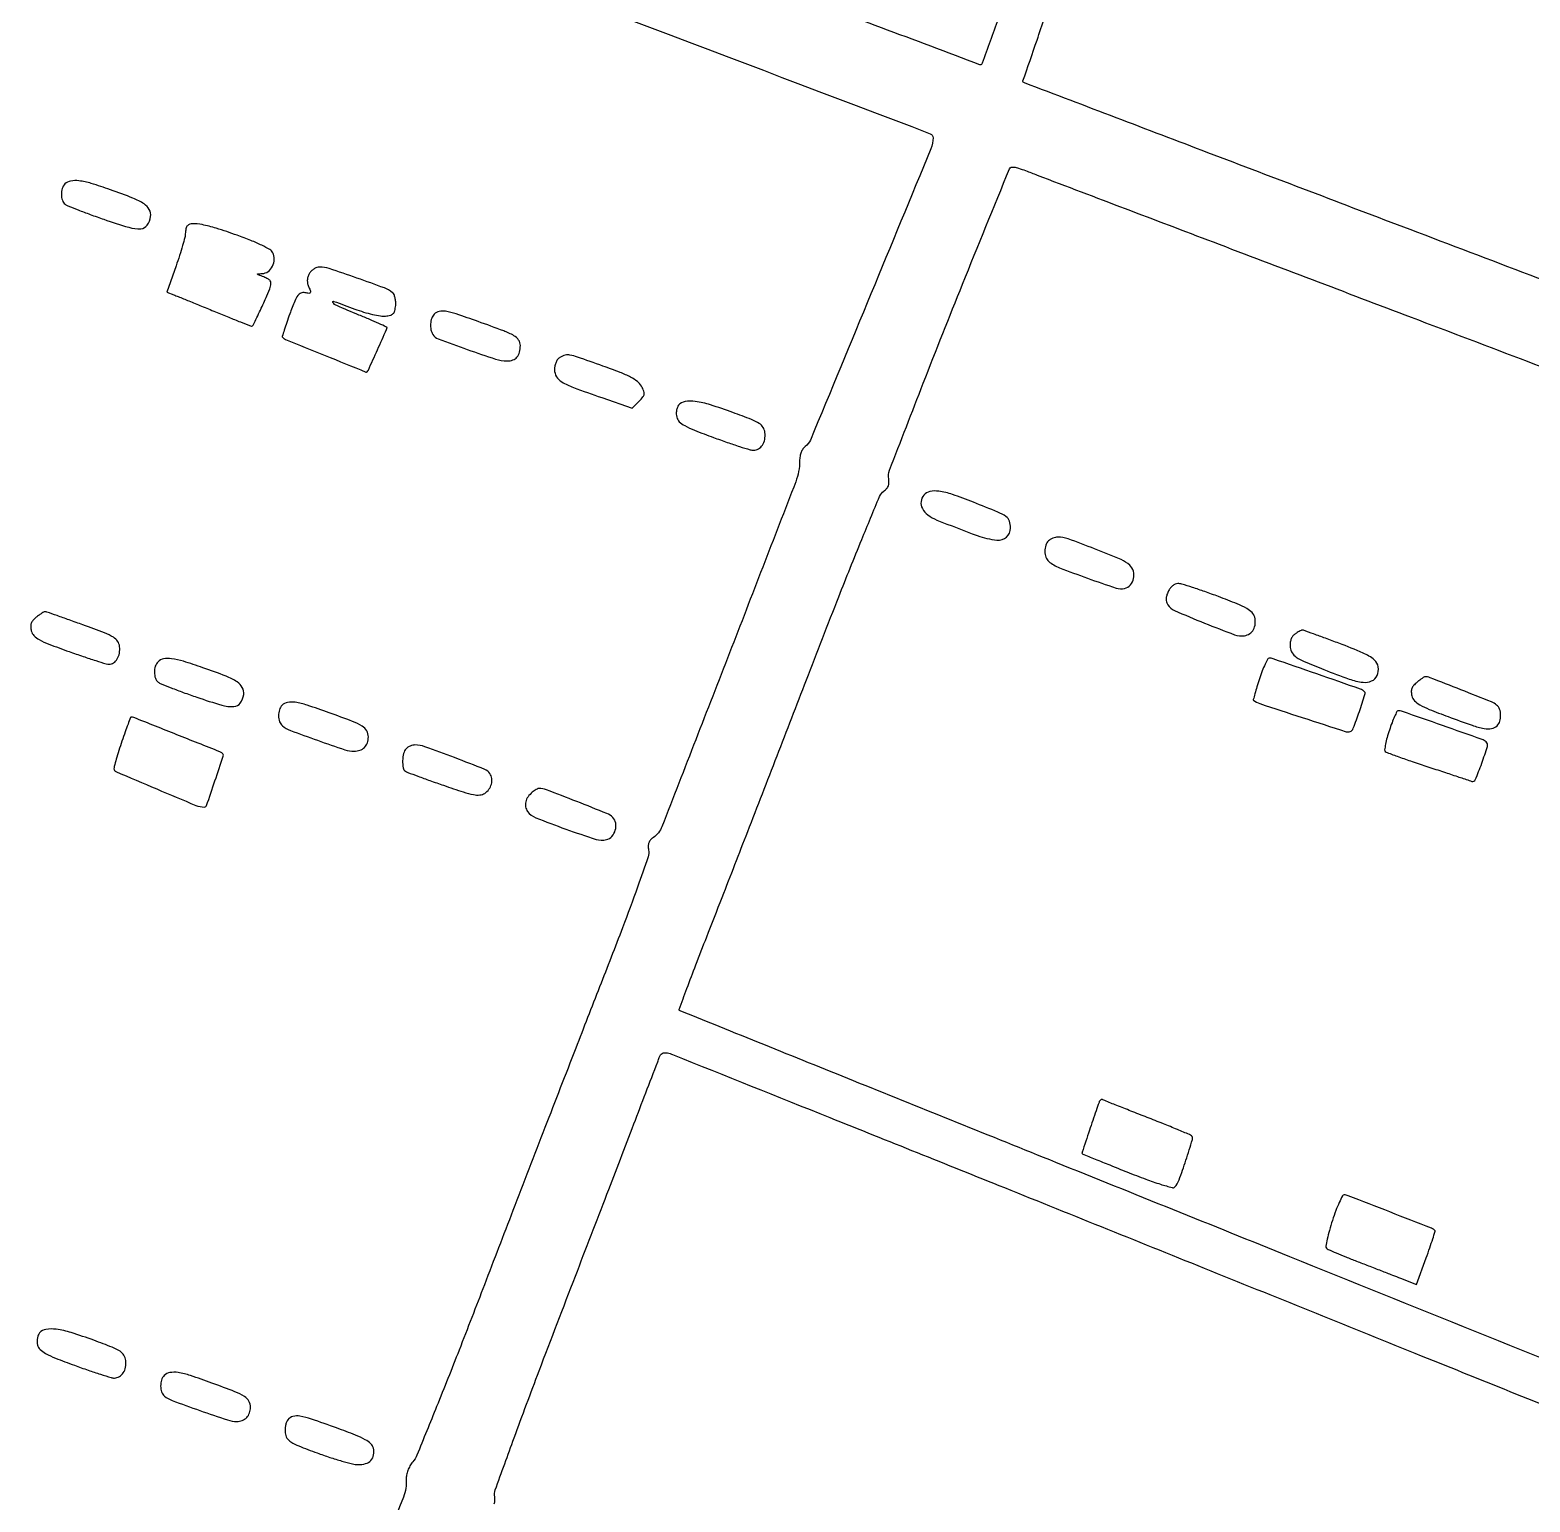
# Model space of a CAD drawing. Header units: metres. Extents: x 244 to 6504, y 133 to 4776.
# Drawn here: x 2659.3 to 2979.6, y 1813.2 to 2127.4 of the extents above; entities that cross this region are included whole.
import ezdxf

# ---------------------------------------------------------------- set-up
doc = ezdxf.new("R2010")
doc.units = ezdxf.units.M
doc.header["$MEASUREMENT"] = 0

msp = doc.modelspace()

# ---------------------------------------------------------------- linework, layer by layer
for points in [[(3073.43, 1797.58, -0.000015), (3212.47, 1744.26, -0.000001), (3356.48, 1689.04, -0.090549)], [(3360.94, 1697.34, -0.000001), (3222.9, 1750.06, -0.000075), (3098.13, 1797.73, -0.00214)], [(2390.74, 4302.36, -0.000001), (2436.6, 4383.87, -0.253439)], [(5649.78, 2908.29, -0.000001), (5592.12, 2927.27, -0.000136)], [(1770.95, 4232.21, -0.000001), (1756.31, 4203.53, -0.092463)], [(2358.85, 2292.47, -0.000002), (2402.87, 2275.77, -0.000001), (2455, 2255.99, -0.000469)], [(2661.8, 3304.26, -0.000001), (2697.55, 3290.75, -0.000089)], [(2166.88, 2385.74, -0.000003), (2059.01, 2428.09, -0.099946)], [(3007.48, 1833.68, -0.0002), (2928.29, 1865.55, -0.000056), (2878.37, 1885.67, -0.000093), (2836.31, 1902.63, -0.000001), (2798.12, 1918.05, -0.081722), (2797.94, 1918.16, -0.314437), (2797.9, 1918.32, -0.000224), (2799.58, 1922.82, -0.002288), (2801.49, 1927.86, -0.001383), (2803.8, 1933.81, 0.000646), (2807.1, 1942.25, 0.000154), (2812.55, 1956.31, 0.000158), (2818.81, 1972.46, 0.000157), (2825.08, 1988.67, -0.001331), (2832, 2006.44, -0.003891), (2836.9, 2018.64, -0.001599), (2840.71, 2027.85, -0.141892), (2841.63, 2029, 0.059124), (2842.22, 2029.52, 0.086901), (2842.58, 2030.1, 0.085708), (2842.72, 2030.78, 0.055988), (2842.66, 2031.58, -0.140419), (2842.83, 2033.45, -0.00064), (2850.04, 2052.03, -0.002955), (2858.42, 2073.16, -0.001848), (2868.47, 2097.8, -0.227639), (2868.81, 2098.11, -0.10122), (2869.41, 2098.16, -0.050363), (2870.38, 2097.94, -0.012854), (2871.89, 2097.4, 0.002142), (2874.35, 2096.45, 0.000005), (2911.92, 2082.18, 0.000032), (2954.2, 2066.12, 0.00002), (3003.82, 2047.28, -0.000445)], [(1593.92, 2905.57, -0.000004), (1514.48, 2912.51, -0.000011)], [(1857.04, 2862.14, 0.000008), (1895.3, 2965.72, 0.303576)], [(1986.93, 2957.13, 0.000002), (2009.06, 2948.59, 0.092301)], [(3005.24, 2065.34, -0.000083), (2954, 2084.81, -0.000137), (2910.82, 2101.23, -0.000002), (2871.64, 2116.15, -0.08954), (2871.4, 2116.3, -0.303733), (2871.33, 2116.54, -0.000115), (2874.33, 2125.28, -0.001629), (2877.7, 2135.01, -0.000983)], [(3742.17, 2759.42, 0.000002), (3749.92, 2779.53, 0.000119)], [(1989.74, 2610.17, -0.000005), (1937.37, 2630.58, -0.000013)], [(2835.59, 1257.96, 0.000001), (2811.6, 1266.94)], [(2599.62, 2200.92, -0.000035), (2724.87, 2153.38, -0.00001), (2851.52, 2105.29, -0.308463), (2852.12, 2104.43, -0.100908), (2851.67, 2102.09, -0.000259), (2838.87, 2071.11, -0.000192), (2825.94, 2039.88, -0.140174), (2824.85, 2038.51, 0.08452), (2824.34, 2038, 0.059574), (2823.96, 2037.29, 0.052869), (2823.72, 2036.42, 0.040897), (2823.64, 2035.44, -0.092252), (2822.81, 2031, -0.000624), (2808.68, 1994.48, -0.00041), (2794.23, 1957.35, -0.147987), (2792.42, 1955.05, 0.05733), (2791.81, 1954.51, 0.08998), (2791.45, 1953.92, 0.087923), (2791.31, 1953.23, 0.052512), (2791.38, 1952.39, -0.130283), (2791.28, 1950.88, -0.003444), (2789.04, 1944.47, -0.005578), (2785.83, 1935.79, -0.001858), (2780.94, 1923.16, 0.000644), (2775.83, 1910.06, 0.000304), (2769.27, 1893.12, 0.000301), (2762.42, 1875.38, 0.000424), (2756.34, 1859.56, -0.001816), (2750.93, 1845.6, -0.002787), (2746.14, 1833.56, -0.000939), (2741.92, 1823.19, -0.077952), (2741.03, 1821.73, 0.044679), (2740.44, 1820.88, 0.040663), (2739.99, 1819.92, 0.042166), (2739.71, 1818.95, 0.061006), (2739.65, 1818.05, -0.106083), (2739.05, 1814.25, -0.00015), (2712.73, 1746.2, -0.000111)], [(3020.53, 2505.4, -0.000009), (3041.92, 2560.53, -0.000258)], [(2718.52, 2174.4, 0.000102), (2619.06, 2212.23, 0.000045), (2487.51, 2262.24, 0.000015), (2352.21, 2313.65, 0.000934)], [(3433.83, 1894.18, -0.000012), (3289.85, 1953, -0.000025), (3146.63, 2011.53, -0.11823)], [(2592.86, 1267.89, -0.000002), (2552.45, 1283.32, -0.105537)], [(2866.05, 2129.77, -0.000069), (2862.64, 2120.33, -0.110011), (2862.45, 2120.04, -0.294734), (2862.15, 2119.97, -0.000008), (2820.04, 2135.87, -0.000412), (2773.61, 2153.45, -0.000248)], [(2535.59, 1289.9, -0.000004), (2496.83, 1304.97, -0.000295)], [(3121.11, 1058.8, -0.000012), (2978.85, 1116.92, -0.000024)], [(2758.45, 1812.83, 0.082448), (2758.59, 1813.51, 0.057216), (2758.53, 1814.28, -0.134562), (2758.65, 1815.76, -0.001088), (2762.69, 1826.88, -0.003191), (2768.02, 1841.19, -0.001161), (2775.76, 1861.4, 0.000198), (2782.51, 1878.93, 0.000317), (2788.25, 1893.89, 0.00005), (2793.33, 1907.16, 0.019725), (2793.66, 1908.11, -0.078759), (2793.9, 1908.63, -0.121025), (2794.27, 1908.96, -0.111982), (2794.77, 1909.09, -0.061044), (2795.41, 1909.04, -0.044793), (2796.52, 1908.71, -0.000023), (2830.06, 1895.27, -0.000319), (2867.37, 1880.29, -0.000195), (2911.41, 1862.55, -0.000024), (2956.38, 1844.42, -0.000034), (2996.66, 1828.17, -0.00002), (3030.58, 1814.48, -0.00043), (3040.7, 1810.39)], [(2729.2, 1740.98, -0.000132), (2755.67, 1809.33, -0.147774)]]:
    msp.add_lwpolyline(points, format="xyb")
for points in [[(2666.78, 2094.56, 0.121612), (2666.2, 2093.6, 0.077402), (2666.01, 2092.31, 0.079659), (2666.22, 2091.07, 0.147695), (2666.81, 2090.24, 0.068418), (2667.42, 2089.88, 0.003442), (2669.58, 2089.03, 0.005471), (2672.17, 2088.05, 0.003929), (2675.09, 2087.01, 0.011283), (2680.39, 2085.31, 0.08704), (2682.97, 2085.01, 0.225825), (2684.35, 2085.77, 0.126817), (2685.07, 2087.6, 0.155682), (2684.78, 2089.08, 0.121668), (2683.67, 2090.29, 0.053497), (2681.3, 2091.53, 0.008897), (2676.47, 2093.33, 0.010992), (2672.38, 2094.67, 0.0422), (2669.76, 2095.23, 0.074652), (2667.99, 2095.19, 0.154582)], [(2692.92, 2085.64, 0.099934), (2692.75, 2085.38, 0.033543), (2692.61, 2084.95, 0.031815), (2692.51, 2084.45, 0.031422), (2692.48, 2083.93, -0.063391), (2692.38, 2083.15, -0.00675), (2691.9, 2081.39, -0.008237), (2691.26, 2079.3, -0.006533), (2690.5, 2077.06), (2688.53, 2071.46), (2690, 2070.89, -0.00376), (2690.94, 2070.52, -0.000357), (2693.23, 2069.59, -0.000456), (2695.95, 2068.48, -0.000359), (2698.9, 2067.27, 0.001431), (2701.76, 2066.1, 0.002258), (2704.23, 2065.11, 0.000537), (2706.39, 2064.27, 0.093584), (2706.63, 2064.22, 0.287521), (2706.98, 2064.44, 0.002073), (2708.51, 2067.64, 0.007805), (2709.89, 2070.67, 0.026026), (2710.66, 2072.71, 0.075705), (2710.76, 2073.39, 0.158044), (2710.6, 2073.89, 0.117462), (2710.13, 2074.3, 0.032857), (2709.23, 2074.7, -0.003089), (2708.07, 2075.13, -0.194606), (2707.92, 2075.28, -0.529458), (2707.98, 2075.38, -0.007034), (2708.89, 2075.43, 0.153525), (2710.15, 2075.87, 0.114604), (2711.1, 2077.01, 0.109806), (2711.48, 2078.49, 0.131808), (2711.15, 2079.88, 0.137832), (2710.51, 2080.55, 0.019202), (2708.81, 2081.46, 0.018608), (2706.49, 2082.49, 0.00973), (2703.53, 2083.61, 0.008968), (2699.07, 2085.1, 0.029167), (2696.05, 2085.87, 0.043545), (2694, 2086.08, 0.202763)], [(2718.93, 2075.4, 0.049489), (2718.63, 2074.67, 0.066139), (2718.52, 2073.97, 0.065851), (2718.59, 2073.27, 0.048521), (2718.85, 2072.52, -0.018186), (2719.2, 2071.67, -0.242999), (2719.16, 2071.34, -0.274525), (2718.88, 2071.21, -0.022319), (2718.04, 2071.33, 0.136513), (2717.17, 2071.26, 0.149434), (2716.51, 2070.76, 0.059804), (2715.84, 2069.55, 0.007758), (2714.78, 2066.81, 0.004524), (2714.12, 2064.96, 0.007286), (2713.59, 2063.37, 0.002324), (2713.16, 2061.99, 0.277441), (2713.2, 2061.82, 0.099876), (2713.86, 2061.38, 0.000378), (2722.34, 2057.93, 0.000161), (2731.02, 2054.41, 0.301263), (2731.31, 2054.47, 0.090698), (2731.56, 2054.84, 0.000415), (2733.51, 2059.16, 0.000361), (2735.45, 2063.51, 0.105512), (2735.54, 2063.89, 0.294159), (2735.46, 2064.01, 0.000928), (2733.78, 2064.77, 0.004621), (2731.85, 2065.61, 0.002825), (2729.56, 2066.58, -0.003047), (2724.82, 2068.58, -0.138075), (2724, 2069.24, -0.733948), (2724.2, 2069.5, -0.00376), (2728.65, 2067.86, 0.016332), (2730.54, 2067.22, 0.016732), (2732.45, 2066.71, 0.016723), (2734.14, 2066.38, 0.064769), (2735.2, 2066.34, 0.03811), (2736.27, 2066.53, 0.137242), (2736.87, 2066.87, 0.134346), (2737.2, 2067.48, 0.035905), (2737.39, 2068.58, 0.041784), (2737.4, 2069.42, 0.042476), (2737.27, 2070.24, 0.046084), (2737.04, 2070.93, 0.114066), (2736.71, 2071.35, 0.084444), (2734.99, 2072.35, 0.004686), (2729.11, 2074.47, 0.004874), (2723.21, 2076.48, 0.079509), (2721.15, 2076.81, 0.082655), (2720.53, 2076.7, 0.05892), (2719.89, 2076.4, 0.057759), (2719.33, 2075.94, 0.070987)], [(2745.6, 2066.74, 0.116073), (2745.08, 2065.89, 0.064981), (2744.85, 2064.7, 0.063522), (2744.93, 2063.45, 0.094334), (2745.33, 2062.44, 0.162418), (2746.48, 2061.51, 0.004319), (2752.69, 2059.23, 0.006877), (2758.73, 2057.16, 0.079068), (2761.2, 2056.77, 0.088157), (2762.41, 2056.98, 0.12893), (2763.29, 2057.59, 0.114679), (2763.83, 2058.62, 0.060713), (2764.01, 2060.06, 0.152665), (2763.65, 2061.24, 0.11397), (2762.64, 2062.17, 0.039727), (2760.45, 2063.19, 0.003923), (2754.99, 2065.19, 0.005222), (2750.32, 2066.81, 0.039917), (2748.06, 2067.37, 0.097031), (2746.67, 2067.33, 0.141256)], [(2772.47, 2057.54, 0.09568), (2772, 2057.13, 0.061127), (2771.63, 2056.52, 0.055356), (2771.39, 2055.76, 0.049145), (2771.31, 2054.93, 0.135305), (2771.72, 2053.42, 0.125083), (2772.86, 2052.29, 0.045679), (2775.33, 2051.11, 0.004715), (2781.41, 2048.94), (2787.87, 2046.7), (2789.35, 2048.19, 0.023627), (2790.19, 2049.11, 0.135167), (2790.46, 2049.71, 0.14237), (2790.38, 2050.35, 0.02721), (2789.85, 2051.4, 0.098296), (2789, 2052.38, 0.044248), (2787.56, 2053.3, 0.027445), (2785.3, 2054.32, 0.007537), (2781.63, 2055.69, 0.001452), (2776.18, 2057.61, 0.033952), (2774.6, 2058.04, 0.114957), (2773.59, 2058.01, 0.067384)], [(2797.81, 2047.34, 0.084798), (2797.53, 2046.84, 0.048358), (2797.35, 2046.17, 0.046392), (2797.3, 2045.44, 0.05544), (2797.39, 2044.76, 0.14187), (2797.95, 2043.81, 0.064718), (2799.11, 2042.96, 0.03212), (2801.22, 2041.97, 0.005849), (2805.25, 2040.44, 0.004387), (2808.19, 2039.4, 0.006095), (2810.83, 2038.51, 0.003898), (2813.07, 2037.82, 0.074716), (2813.79, 2037.72, 0.13241), (2814.86, 2038.01, 0.116204), (2815.7, 2038.82, 0.099353), (2816.19, 2040.03, 0.073919), (2816.23, 2041.48, 0.111518), (2815.84, 2042.59, 0.113362), (2815.02, 2043.42, 0.046529), (2813.33, 2044.27, 0.005422), (2809.4, 2045.77, 0.012503), (2804.6, 2047.4, 0.042101), (2801.36, 2048.12, 0.071275), (2799.17, 2048.1, 0.18397)], [(2850.14, 2028.13, 0.148373), (2849.56, 2026.74, 0.148487), (2849.85, 2025.27, 0.112061), (2851.03, 2023.9, 0.063862), (2852.95, 2022.82, 0.007778), (2861.58, 2019.5, 0.060862), (2865.76, 2018.52, 0.21036), (2867.81, 2019.16, 0.21586), (2868.68, 2021.1, 0.085344), (2868.43, 2022.6, 0.157232), (2867.69, 2023.57, 0.053921), (2865.97, 2024.5, 0.00352), (2860.73, 2026.61, 0.012066), (2856.25, 2028.27, 0.046763), (2853.37, 2028.96, 0.085677), (2851.44, 2028.9, 0.171114)], [(2876.77, 2018.38, 0.121849), (2876.19, 2017.42, 0.07844), (2876, 2016.13, 0.079896), (2876.22, 2014.86, 0.137466), (2876.82, 2013.99, 0.079765), (2879.12, 2012.64, 0.008139), (2885.07, 2010.41, 0.005814), (2891.22, 2008.3, 0.140833), (2893.02, 2008.23, 0.149917), (2894.26, 2008.97, 0.129994), (2894.95, 2010.32, 0.125569), (2894.9, 2011.88, 0.135332), (2894.11, 2013.17, 0.088147), (2892.26, 2014.37, 0.006468), (2886.63, 2016.65, 0.006521), (2880.95, 2018.79, 0.086918), (2878.76, 2019.17, 0.0561), (2878.24, 2019.12, 0.038798), (2877.68, 2018.94, 0.039121), (2877.16, 2018.68, 0.06251)], [(2902.32, 2007.53, 0.034517), (2902.01, 2006.68, 0.065265), (2901.89, 2005.96, 0.077139), (2901.97, 2005.32, 0.070708), (2902.24, 2004.71, 0.151694), (2903.68, 2003.49, 0.006117), (2910.08, 2000.82, 0.006855), (2916.48, 1998.34, 0.126717), (2918.63, 1998.12, 0.114692), (2919.75, 1998.56, 0.116188), (2920.55, 1999.45, 0.105817), (2920.91, 2000.67, 0.081837), (2920.8, 2002.07, 0.13453), (2920.24, 2003.05, 0.068187), (2919.11, 2003.92, 0.033367), (2917.05, 2004.91, 0.005904), (2913.06, 2006.47, 0.00547), (2910.15, 2007.53, 0.007304), (2907.5, 2008.43, 0.005308), (2905.26, 2009.12, 0.0722), (2904.42, 2009.24, 0.103824), (2903.84, 2009.12, 0.067834), (2903.25, 2008.76, 0.061034), (2902.73, 2008.21, 0.053727)], [(2660.65, 2002.06, 0.042726), (2659.95, 2001.39, 0.091845), (2659.57, 2000.75, 0.097469), (2659.46, 2000.03, 0.05261), (2659.58, 1999.15, 0.131481), (2660.15, 1998.13, 0.075709), (2661.27, 1997.28, 0.034436), (2663.36, 1996.32, 0.005252), (2667.67, 1994.73, 0.003326), (2670.67, 1993.69, 0.004792), (2673.34, 1992.81, 0.002596), (2675.61, 1992.1, 0.074678), (2676.21, 1992.01, 0.153152), (2677.17, 1992.32, 0.107123), (2677.95, 1993.15, 0.089748), (2678.4, 1994.38, 0.073175), (2678.45, 1995.78, 0.121231), (2678.03, 1996.92, 0.110039), (2677.11, 1997.79, 0.0419), (2675.22, 1998.7, 0.004371), (2670.62, 2000.43, 0.001365), (2667.67, 2001.5, 0.002113), (2665.11, 2002.41, 0.000636), (2662.89, 2003.18, 0.06675), (2662.58, 2003.25, 0.140048), (2662.33, 2003.19, 0.01586), (2661.84, 2002.91, 0.018213), (2661.26, 2002.53, 0.013859)], [(2929.37, 1998.44, 0.07809), (2928.87, 1997.94, 0.075336), (2928.54, 1997.31, 0.066533), (2928.39, 1996.53, 0.043651), (2928.41, 1995.63, 0.105709), (2928.81, 1994.43, 0.113748), (2929.66, 1993.54, 0.045785), (2931.39, 1992.62, 0.004959), (2935.59, 1990.89, 0.010262), (2940.95, 1988.87, 0.05684), (2943.95, 1988.18, 0.132832), (2945.77, 1988.46, 0.183828), (2946.93, 1989.61, 0.14701), (2947.18, 1991.45, 0.179887), (2946.34, 1992.94, 0.074219), (2943.96, 1994.42, 0.011556), (2938.8, 1996.5, 0.001661), (2935.89, 1997.58, 0.002601), (2933.38, 1998.49, 0.0007), (2931.19, 1999.27, 0.094196), (2930.91, 1999.31, 0.105404), (2930.7, 1999.26, 0.014628), (2930.31, 1999.05, 0.016214), (2929.84, 1998.77, 0.013103)], [(2686.65, 1992.54, 0.121633), (2686.07, 1991.59, 0.077377), (2685.88, 1990.3, 0.07949), (2686.09, 1989.05, 0.145969), (2686.68, 1988.21, 0.070005), (2687.3, 1987.86, 0.003566), (2689.45, 1987, 0.005637), (2692.04, 1986.02, 0.004052), (2694.95, 1984.99, 0.011398), (2700.24, 1983.29, 0.087066), (2702.83, 1982.99, 0.22503), (2704.22, 1983.75, 0.127309), (2704.94, 1985.58, 0.156122), (2704.65, 1987.05, 0.123085), (2703.55, 1988.25, 0.052818), (2701.17, 1989.48, 0.008371), (2696.23, 1991.29, 0.009741), (2692.07, 1992.66, 0.041946), (2689.52, 1993.21, 0.078156), (2687.83, 1993.17, 0.151918)], [(2921.83, 1988.9, 0.003549), (2921.29, 1987.2, 0.005787), (2920.86, 1985.74, 0.001433), (2920.5, 1984.47, 0.300208), (2920.54, 1984.35, 0.089483), (2921.88, 1983.63, 0.001169), (2930.96, 1980.66, 0.000673), (2940.31, 1977.63, 0.171021), (2941.16, 1977.66, 0.213408), (2941.85, 1978.35, 0.007733), (2943.15, 1981.92, 0.006559), (2944.35, 1985.57, 0.305439), (2944.14, 1986.29, 0.089003), (2943.41, 1986.7, 0.000328), (2934.07, 1989.96, 0.000348), (2924.75, 1993.19, 0.08356), (2923.87, 1993.34, 0.279611), (2923.58, 1993.16, 0.012292), (2923.03, 1992.04, 0.017766), (2922.43, 1990.6, 0.01141)], [(2955.44, 1988.15, 0.042786), (2954.74, 1987.48, 0.091238), (2954.35, 1986.84, 0.097186), (2954.24, 1986.13, 0.053434), (2954.36, 1985.25, 0.129849), (2954.92, 1984.25, 0.072583), (2956.03, 1983.38, 0.034558), (2958.06, 1982.4, 0.005772), (2962.1, 1980.84, 0.005496), (2967.22, 1978.99, 0.038028), (2969.8, 1978.3, 0.089053), (2971.39, 1978.3, 0.154561), (2972.55, 1978.9, 0.12209), (2973.14, 1979.87, 0.080378), (2973.32, 1981.16, 0.08155), (2973.08, 1982.43, 0.13359), (2972.46, 1983.32, 0.077758), (2971.36, 1983.97, 0.001327), (2964.85, 1986.57, 0.001133), (2958.25, 1989.16, 0.093389), (2957.18, 1989.36, 0.145852), (2957.03, 1989.32, 0.006908), (2956.57, 1989.01, 0.010866), (2956.03, 1988.62, 0.00756)], [(2713.15, 1983.27, 0.121819), (2712.57, 1982.31, 0.078186), (2712.38, 1981.02, 0.079674), (2712.6, 1979.76, 0.137978), (2713.2, 1978.89, 0.083757), (2714.9, 1977.9, 0.00463), (2720.7, 1975.79, 0.004755), (2726.53, 1973.79, 0.080407), (2728.53, 1973.47, 0.085572), (2729.76, 1973.68, 0.111356), (2730.73, 1974.29, 0.111403), (2731.35, 1975.26, 0.085699), (2731.56, 1976.5, 0.13122), (2731.21, 1977.81, 0.124344), (2730.25, 1978.81, 0.047446), (2728.17, 1979.83, 0.005261), (2723.2, 1981.67, 0.006837), (2718.49, 1983.28, 0.039566), (2715.93, 1983.9, 0.084757), (2714.31, 1983.88, 0.15242)], [(2678.95, 1975.62, 0.004132), (2678.3, 1973.59, 0.005693), (2677.74, 1971.77, 0.003724), (2677.31, 1970.22, 0.066921), (2677.24, 1969.72, 0.300204), (2677.64, 1969.12, 0.000957), (2686.36, 1965.4, 0.002158), (2694.73, 1961.9, 0.098255), (2696.55, 1961.54, 0.320038), (2697.02, 1961.87, 0.001859), (2698.81, 1967.15, 0.00189), (2700.57, 1972.43, 0.306662), (2700.41, 1973, 0.079531), (2699.82, 1973.34, 0.000192), (2690.69, 1976.99, 0.000163), (2681.5, 1980.64, 0.094919), (2680.94, 1980.75, 0.307439), (2680.79, 1980.66, 0.002247), (2680.24, 1979.24, 0.007315), (2679.63, 1977.59, 0.0045)], [(2949.56, 1977.97, 0.013271), (2949.07, 1976.37, 0.019968), (2948.73, 1974.94, 0.015495), (2948.54, 1973.78, 0.24694), (2948.67, 1973.42, 0.095516), (2949.09, 1973.17, 0.00171), (2951.55, 1972.27, 0.004203), (2954.44, 1971.26, 0.002784), (2957.78, 1970.14, -0.000278), (2961.14, 1969.04, -0.000407), (2964.08, 1968.06, -0.00019), (2966.6, 1967.23, -0.007556), (2967.15, 1967.03, 0.40111), (2967.91, 1967.37, 0.012225), (2969.29, 1970.89, 0.012629), (2970.49, 1974.5, 0.298262), (2970.2, 1975.48, 0.092344), (2969.36, 1975.97, 0.000551), (2960.87, 1978.96, 0.000573), (2952.38, 1981.93, 0.088482), (2951.38, 1982.09, 0.283296), (2951.16, 1981.94, 0.007932), (2950.67, 1980.87, 0.013978), (2950.12, 1979.55, 0.008869)], [(2739.64, 1974, 0.136753), (2739.09, 1973.01, 0.052753), (2738.87, 1971.44, 0.052695), (2738.98, 1969.92, 0.212509), (2739.49, 1969.17, 0.048824), (2739.98, 1968.93, 0.001412), (2742.14, 1968.13, 0.002838), (2744.7, 1967.2, 0.001949), (2747.61, 1966.18, 0.004682), (2751.83, 1964.76, 0.030529), (2754, 1964.2, 0.066086), (2755.37, 1964.12, 0.128399), (2756.4, 1964.47, 0.091097), (2757.3, 1965.33, 0.093221), (2757.83, 1966.45, 0.097502), (2757.9, 1967.64, 0.110805), (2757.5, 1968.7, 0.155657), (2756.43, 1969.58, 0.003278), (2749.96, 1972.09, 0.004989), (2743.65, 1974.42, 0.086094), (2741.5, 1974.79, 0.062112), (2741.03, 1974.73, 0.039115), (2740.52, 1974.56, 0.038831), (2740.02, 1974.3, 0.05647)], [(2766.56, 1964.69, 0.068679), (2765.65, 1963.73, 0.09518), (2765.16, 1962.65, 0.107621), (2765.13, 1961.57, 0.110762), (2765.56, 1960.59, 0.141951), (2767.29, 1959.26, 0.007992), (2773.7, 1956.85, 0.0081), (2780.17, 1954.65, 0.138763), (2782.39, 1954.58, 0.152117), (2783.56, 1955.28, 0.112481), (2784.29, 1956.61, 0.113013), (2784.37, 1958.12, 0.154632), (2783.75, 1959.32, 0.100584), (2782.5, 1960.15, 0.002442), (2776.04, 1962.73, 0.002636), (2769.59, 1965.22, 0.091277), (2767.99, 1965.52, 0.11118), (2767.77, 1965.47, 0.02027), (2767.4, 1965.27, 0.02092), (2766.98, 1965.01, 0.017648)], [(2887.56, 1898.49, 0.006872), (2886.94, 1896.71, 0.000719), (2885.53, 1892.54, 0.000087), (2883.96, 1887.85, 0.081016), (2883.92, 1887.63, 0.303166), (2883.98, 1887.54, 0.000196), (2886.74, 1886.4, 0.002126), (2889.85, 1885.13, 0.001285), (2893.53, 1883.65, 0.005965), (2897.55, 1882.11, 0.012555), (2900.7, 1881.02, 0.007675), (2903.18, 1880.29, 0.27947), (2903.73, 1880.44, 0.10123), (2904.65, 1881.93, 0.008919), (2906.11, 1886.13, 0.004888), (2907.51, 1890.57, 0.291738), (2907.3, 1891.35, 0.082845), (2906.86, 1891.62, 0.001457), (2904.3, 1892.7, 0.003625), (2901.3, 1893.93, 0.002403), (2897.83, 1895.29, -0.000898), (2894.37, 1896.65, -0.001371), (2891.37, 1897.83, -0.000468), (2888.78, 1898.87, -0.037133), (2888.39, 1899.06, 0.16822), (2888.17, 1899.11, 0.119119), (2887.94, 1899.02, 0.090971), (2887.72, 1898.8, 0.060894)], [(2937.4, 1873.3, 0.009956), (2936.75, 1871.17, 0.015239), (2936.28, 1869.31, 0.009699), (2935.97, 1867.77, 0.246878), (2936.1, 1867.37, 0.090745), (2936.49, 1867.1, 0.003139), (2938.19, 1866.36, 0.005777), (2940.23, 1865.52, 0.003994), (2942.55, 1864.61, -0.000643), (2945.08, 1863.63, -0.00054), (2947.76, 1862.59, -0.000545), (2950.21, 1861.63, -0.001504), (2951.93, 1860.95), (2955.36, 1859.59), (2957.42, 1865.28, 0.003634), (2958.19, 1867.47, 0.005902), (2958.82, 1869.35, 0.001522), (2959.33, 1870.98, 0.285483), (2959.29, 1871.15, 0.096992), (2958.56, 1871.61, 0.000402), (2949.67, 1875.1, 0.000418), (2940.78, 1878.57, 0.09311), (2939.89, 1878.74, 0.280652), (2939.54, 1878.52, 0.011623), (2938.87, 1877.14, 0.017226), (2938.13, 1875.38, 0.011041)], [(2661.35, 1849.27, 0.084798), (2661.07, 1848.78, 0.048358), (2660.89, 1848.11, 0.046392), (2660.84, 1847.38, 0.05544), (2660.93, 1846.69, 0.14187), (2661.49, 1845.75, 0.064718), (2662.65, 1844.89, 0.03212), (2664.76, 1843.9, 0.005849), (2668.79, 1842.37, 0.004387), (2671.73, 1841.33, 0.006095), (2674.37, 1840.45, 0.003898), (2676.61, 1839.75, 0.074716), (2677.33, 1839.65, 0.13241), (2678.4, 1839.95, 0.116204), (2679.24, 1840.75, 0.099353), (2679.73, 1841.97, 0.073919), (2679.77, 1843.41, 0.111518), (2679.38, 1844.53, 0.113362), (2678.55, 1845.36, 0.046529), (2676.87, 1846.21, 0.005422), (2672.94, 1847.7, 0.012503), (2668.14, 1849.34, 0.042101), (2664.9, 1850.05, 0.071275), (2662.71, 1850.04, 0.18397)], [(2687.97, 1840.19, 0.121799), (2687.4, 1839.23, 0.078018), (2687.21, 1837.94, 0.079527), (2687.42, 1836.67, 0.138318), (2688.02, 1835.81, 0.084584), (2689.67, 1834.85, 0.004229), (2695.57, 1832.72, 0.00438), (2701.49, 1830.7, 0.080324), (2703.44, 1830.38, 0.090522), (2704.63, 1830.6, 0.110076), (2705.58, 1831.22, 0.108251), (2706.18, 1832.19, 0.0852), (2706.39, 1833.41, 0.129472), (2706.05, 1834.71, 0.124354), (2705.11, 1835.7, 0.047228), (2703.08, 1836.72, 0.005143), (2698.17, 1838.57, 0.00827), (2693.59, 1840.17, 0.040483), (2690.92, 1840.82, 0.080313), (2689.19, 1840.81, 0.156629)], [(2714.37, 1830.75, 0.083761), (2714.08, 1830.26, 0.038845), (2713.87, 1829.54, 0.03706), (2713.77, 1828.73, 0.042463), (2713.79, 1827.95, 0.111518), (2714.18, 1826.83, 0.113362), (2715.01, 1826, 0.046529), (2716.69, 1825.16, 0.005422), (2720.63, 1823.66, 0.008537), (2723.32, 1822.72, 0.009792), (2725.92, 1821.92, 0.009014), (2728.14, 1821.33, 0.054069), (2729.33, 1821.16, 0.077482), (2730.96, 1821.37, 0.133807), (2732.12, 1822.08, 0.148417), (2732.69, 1823.22, 0.103651), (2732.63, 1824.67, 0.14187), (2732.08, 1825.62, 0.064718), (2730.91, 1826.47, 0.03212), (2728.81, 1827.46, 0.005849), (2724.78, 1828.99, 0.00482), (2719.42, 1830.89, 0.040903), (2716.94, 1831.52, 0.107713), (2715.46, 1831.45, 0.155462)]]:
    msp.add_lwpolyline(points, format="xyb", close=True)

doc.saveas('drawing.dxf')
